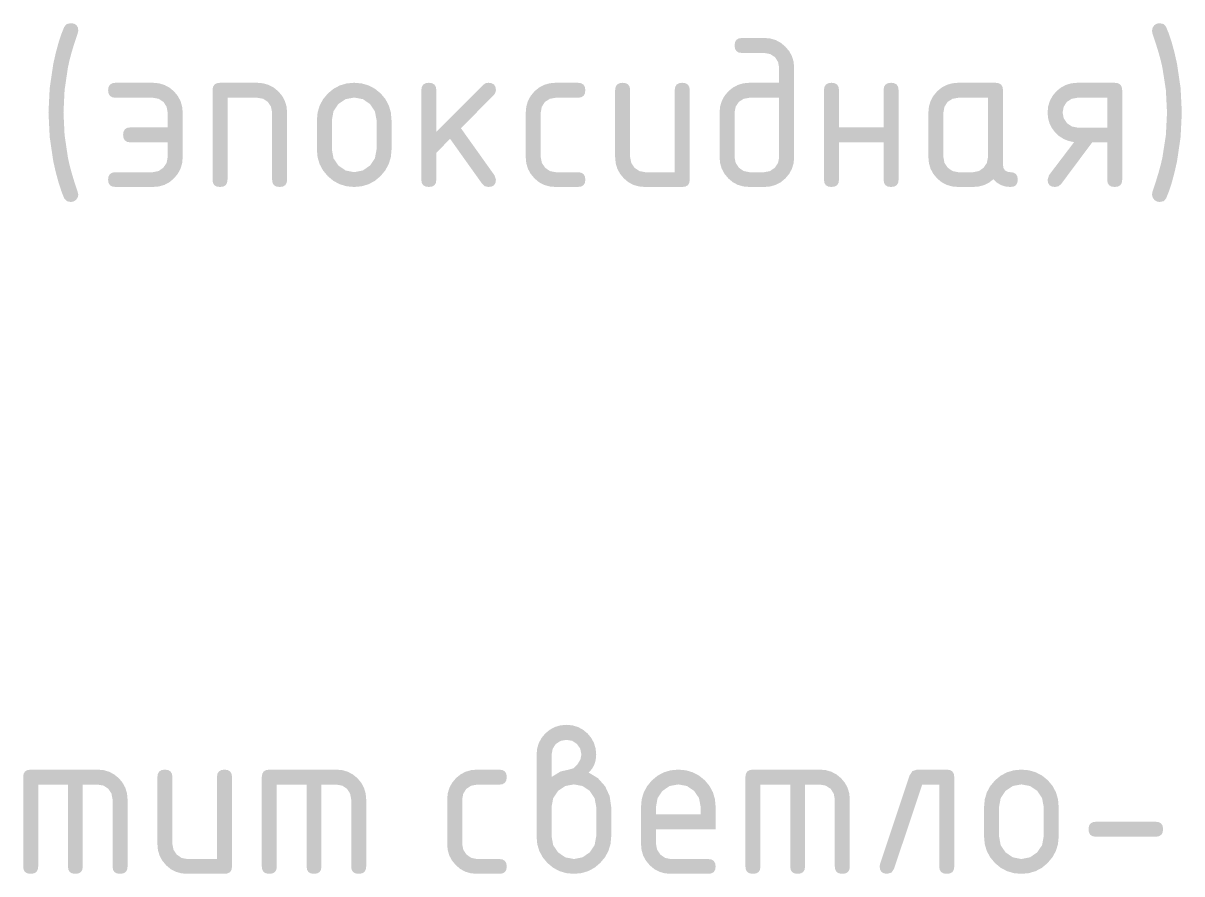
# Model space of a CAD drawing. Header units: millimetres. Extents: x 0 to 1189, y 0 to 841.
# Drawn here: x 1121.06 to 1144.61, y 732.13 to 749.41 of the extents above; entities that cross this region are included whole.
import ezdxf

# ---------------------------------------------------------------- set-up
doc = ezdxf.new("R2010")
doc.units = ezdxf.units.MM

msp = doc.modelspace()

# ---------------------------------------------------------------- hatches: boundary and pattern name
h = msp.add_hatch(color=7)
h.dxf.hatch_style = 2
h.paths.add_polyline_path([(1121.883438, 747.5926), (1121.905762, 747.135918), (1121.972734, 746.682543), (1122.004283, 746.536221), (1122.048182, 746.370624), (1122.103967, 746.185287), (1122.171172, 745.979744), (1122.184401, 745.924622), (1122.173584, 745.868605), (1122.137548, 745.818789), (1122.089385, 745.786405), (1122.031714, 745.776345), (1121.951857, 745.792675), (1121.900525, 745.844145), (1121.841054, 745.994041), (1121.783599, 746.170602), (1121.72852, 746.373415), (1121.676181, 746.602066), (1121.603627, 747.094025), (1121.578616, 747.5926), (1121.603627, 748.090967), (1121.676181, 748.583133), (1121.72852, 748.811638), (1121.783599, 749.013839), (1121.841054, 749.189065), (1121.900525, 749.336645), (1121.951857, 749.391491), (1122.031714, 749.408303), (1122.09836, 749.398794), (1122.146092, 749.370269), (1122.174807, 749.322727), (1122.184401, 749.256167), (1122.171172, 749.201046), (1122.103967, 748.997975), (1122.048182, 748.813817), (1122.004283, 748.648676), (1121.972734, 748.502656), (1121.905762, 748.049281)])
h = msp.add_hatch(color=7)
h.dxf.hatch_style = 2
h.paths.add_polyline_path([(1144.307064, 747.5926), (1144.284257, 748.049281), (1144.213908, 748.502656), (1144.182291, 748.641545), (1144.13791, 748.804309), (1144.080816, 748.990843), (1144.011061, 749.201046), (1144.002242, 749.256167), (1144.014506, 749.316043), (1144.049095, 749.36641), (1144.098911, 749.398312), (1144.154928, 749.408303), (1144.237886, 749.391491), (1144.286118, 749.336645), (1144.347216, 749.189065), (1144.404491, 749.013839), (1144.458665, 748.811638), (1144.510462, 748.583133), (1144.583016, 748.090967), (1144.608027, 747.5926), (1144.583016, 747.094025), (1144.510462, 746.602066), (1144.458665, 746.373415), (1144.404491, 746.170602), (1144.347216, 745.994041), (1144.286118, 745.844145), (1144.237886, 745.792675), (1144.154928, 745.776345), (1144.100358, 745.786405), (1144.049095, 745.818789), (1144.014506, 745.870052), (1144.002242, 745.924622), (1144.011061, 745.979744), (1144.080816, 746.192418), (1144.13791, 746.380133), (1144.182291, 746.543353), (1144.213908, 746.682543), (1144.284257, 747.135918)])
h = msp.add_hatch(color=7)
h.paths.add_polyline_path([(1136.730665, 748.502656), (1136.730665, 746.686402), (1136.719512, 746.564239), (1136.686086, 746.451584), (1136.630439, 746.348438), (1136.552623, 746.2548), (1136.459045, 746.177673), (1136.356321, 746.123542), (1136.244812, 746.091632), (1136.12488, 746.081167), (1135.820609, 746.081167), (1135.698196, 746.091632), (1135.58586, 746.123542), (1135.483963, 746.177673), (1135.392866, 746.2548), (1135.31505, 746.348438), (1135.259403, 746.451584), (1135.225977, 746.564239), (1135.214823, 746.686402), (1135.214823, 747.5926), (1135.225977, 747.714763), (1135.259403, 747.827417), (1135.31505, 747.930563), (1135.392866, 748.024201), (1135.485823, 748.099468), (1135.587514, 748.153806), (1135.698816, 748.186749), (1135.820609, 748.197834), (1136.425843, 748.197834), (1136.425843, 748.502656), (1136.40407, 748.620203), (1136.340956, 748.718732), (1136.242633, 748.781364), (1136.12488, 748.803068), (1135.667922, 748.803068), (1135.603594, 748.812585), (1135.557197, 748.841171), (1135.529093, 748.888877), (1135.519645, 748.955755), (1135.529093, 749.022314), (1135.557197, 749.069857), (1135.603594, 749.098382), (1135.667922, 749.10789), (1136.12488, 749.10789), (1136.247293, 749.096823), (1136.359628, 749.063586), (1136.461526, 749.008129), (1136.552623, 748.930399), (1136.630439, 748.838992), (1136.686086, 748.736991), (1136.719512, 748.624759)])
h.paths.add_polyline_path([(1136.425843, 746.686402), (1136.425843, 747.893012), (1135.820609, 747.893012), (1135.702855, 747.871239), (1135.604532, 747.808125), (1135.541418, 747.709871), (1135.519645, 747.5926), (1135.519645, 746.686402), (1135.54197, 746.570784), (1135.608942, 746.470877), (1135.706714, 746.403904), (1135.820609, 746.38158), (1136.12488, 746.38158), (1136.240428, 746.403904), (1136.336546, 746.470877), (1136.403519, 746.569131)])
h = msp.add_hatch(color=7)
h.dxf.hatch_style = 2
h.paths.add_polyline_path([(1124.00072, 746.987365), (1123.242799, 746.987365), (1123.17847, 746.996874), (1123.132073, 747.025399), (1123.10397, 747.072941), (1123.094522, 747.139501), (1123.10397, 747.20606), (1123.132073, 747.253602), (1123.17847, 747.282128), (1123.242799, 747.291636), (1124.00072, 747.291636), (1124.00072, 747.5926), (1123.978947, 747.709871), (1123.915833, 747.808125), (1123.81751, 747.872893), (1123.699756, 747.893012), (1122.942387, 747.893012), (1122.875509, 747.902529), (1122.827803, 747.931115), (1122.799217, 747.978821), (1122.7897, 748.045699), (1122.799217, 748.112258), (1122.827803, 748.1598), (1122.875509, 748.188326), (1122.942387, 748.197834), (1123.699756, 748.197834), (1123.822169, 748.186749), (1123.934505, 748.153806), (1124.036402, 748.099468), (1124.127499, 748.024201), (1124.205315, 747.930563), (1124.260962, 747.827417), (1124.294388, 747.714763), (1124.305542, 747.5926), (1124.305542, 746.686402), (1124.294388, 746.562378), (1124.260962, 746.44993), (1124.205315, 746.347818), (1124.127499, 746.2548), (1124.036402, 746.177673), (1123.934505, 746.123542), (1123.822169, 746.091632), (1123.699756, 746.081167), (1122.942387, 746.081167), (1122.875509, 746.089995), (1122.827803, 746.117065), (1122.799217, 746.163255), (1122.7897, 746.229444), (1122.799217, 746.296003), (1122.827803, 746.343546), (1122.875509, 746.372071), (1122.942387, 746.38158), (1123.699756, 746.38158), (1123.815305, 746.403904), (1123.911423, 746.470877), (1123.978396, 746.569131), (1124.00072, 746.686402)])
h = msp.add_hatch(color=7)
h.dxf.hatch_style = 2
h.paths.add_polyline_path([(1124.911378, 746.229444), (1124.911378, 748.049557), (1124.920895, 748.113886), (1124.94948, 748.160282), (1124.997186, 748.188386), (1125.064064, 748.197834), (1125.821434, 748.197834), (1125.941366, 748.186749), (1126.052876, 748.153806), (1126.1556, 748.099468), (1126.249177, 748.024201), (1126.326993, 747.930563), (1126.38264, 747.827417), (1126.416066, 747.714763), (1126.42722, 747.5926), (1126.42722, 746.229444), (1126.417703, 746.163255), (1126.389117, 746.117065), (1126.341411, 746.089995), (1126.274533, 746.081167), (1126.207974, 746.089995), (1126.160431, 746.117065), (1126.131906, 746.163255), (1126.122398, 746.229444), (1126.122398, 747.5926), (1126.100625, 747.709871), (1126.03751, 747.808125), (1125.939187, 747.872893), (1125.821434, 747.893012), (1125.2162, 747.893012), (1125.2162, 746.229444), (1125.206691, 746.163255), (1125.178166, 746.117065), (1125.130623, 746.089995), (1125.064064, 746.081167), (1124.997186, 746.089995), (1124.94948, 746.117065), (1124.920895, 746.163255)])
h = msp.add_hatch(color=7)
h.paths.add_polyline_path([(1127.033055, 746.834679), (1127.033055, 747.439913), (1127.046655, 747.592419), (1127.087695, 747.732677), (1127.156536, 747.86105), (1127.253541, 747.977899), (1127.370072, 748.074586), (1127.498281, 748.143264), (1127.638479, 748.184243), (1127.790976, 748.197834), (1127.943473, 748.184303), (1128.083672, 748.143746), (1128.211881, 748.076214), (1128.328411, 747.981758), (1128.425416, 747.865158), (1128.494258, 747.736467), (1128.535298, 747.59496), (1128.548897, 747.439913), (1128.548897, 746.834679), (1128.534617, 746.684722), (1128.492122, 746.545773), (1128.421928, 746.417882), (1128.324553, 746.301102), (1128.209633, 746.204416), (1128.081536, 746.135738), (1127.941553, 746.094758), (1127.790976, 746.081167), (1127.638479, 746.094758), (1127.498281, 746.135738), (1127.370072, 746.204416), (1127.253541, 746.301102), (1127.156536, 746.417882), (1127.087695, 746.545773), (1127.046655, 746.684722)])
h.paths.add_polyline_path([(1128.244075, 746.839088), (1128.244075, 747.444323), (1128.21176, 747.617887), (1128.112886, 747.766232), (1127.965987, 747.865107), (1127.790976, 747.897422), (1127.615965, 747.865107), (1127.469067, 747.766232), (1127.370192, 747.617887), (1127.337877, 747.444323), (1127.337877, 746.839088), (1127.370192, 746.662217), (1127.469067, 746.517179), (1127.615965, 746.4161), (1127.790976, 746.38158), (1127.965987, 746.4161), (1128.112886, 746.517179), (1128.21176, 746.663664)])
h = msp.add_hatch(color=7)
h.dxf.hatch_style = 2
h.paths.add_polyline_path([(1129.459555, 747.20289), (1130.412055, 748.15539), (1130.458564, 748.187774), (1130.517888, 748.197834), (1130.584766, 748.188386), (1130.632472, 748.160282), (1130.661058, 748.113886), (1130.670575, 748.049557), (1130.65831, 747.991886), (1130.623722, 747.943724), (1129.958956, 747.2751), (1130.640809, 746.31819), (1130.670575, 746.229444), (1130.661058, 746.163255), (1130.632472, 746.117065), (1130.584766, 746.089995), (1130.517888, 746.081167), (1130.44499, 746.096946), (1130.391109, 746.144557), (1129.739021, 747.059023), (1129.459555, 746.775699), (1129.459555, 746.229444), (1129.450047, 746.163255), (1129.421521, 746.117065), (1129.373979, 746.089995), (1129.30742, 746.081167), (1129.240542, 746.089995), (1129.192836, 746.117065), (1129.16425, 746.163255), (1129.154733, 746.229444), (1129.154733, 748.049557), (1129.16425, 748.113886), (1129.192836, 748.160282), (1129.240542, 748.188386), (1129.30742, 748.197834), (1129.373979, 748.188386), (1129.421521, 748.160282), (1129.450047, 748.113886), (1129.459555, 748.049557)])
h = msp.add_hatch(color=7)
h.dxf.hatch_style = 2
h.paths.add_polyline_path([(1131.581233, 747.5926), (1131.581233, 746.686402), (1131.603557, 746.570784), (1131.67053, 746.470877), (1131.768301, 746.403904), (1131.882196, 746.38158), (1132.334744, 746.38158), (1132.401622, 746.372071), (1132.449328, 746.343546), (1132.477914, 746.296003), (1132.487431, 746.229444), (1132.477914, 746.163255), (1132.449328, 746.117065), (1132.401622, 746.089995), (1132.334744, 746.081167), (1131.882196, 746.081167), (1131.759783, 746.091632), (1131.647448, 746.123542), (1131.54555, 746.177673), (1131.454453, 746.2548), (1131.376637, 746.347818), (1131.32099, 746.44993), (1131.287564, 746.562378), (1131.276411, 746.686402), (1131.276411, 747.5926), (1131.287564, 747.714763), (1131.32099, 747.827417), (1131.376637, 747.930563), (1131.454453, 748.024201), (1131.54555, 748.099468), (1131.647448, 748.153806), (1131.759783, 748.186749), (1131.882196, 748.197834), (1132.334744, 748.197834), (1132.401622, 748.188326), (1132.449328, 748.1598), (1132.477914, 748.112258), (1132.487431, 748.045699), (1132.477914, 747.978821), (1132.449328, 747.931115), (1132.401622, 747.902529), (1132.334744, 747.893012), (1131.882196, 747.893012), (1131.764443, 747.871239), (1131.66612, 747.808125), (1131.603006, 747.709871)])
h = msp.add_hatch(color=7)
h.dxf.hatch_style = 2
h.paths.add_polyline_path([(1134.608988, 748.049557), (1134.608988, 746.229444), (1134.59947, 746.163255), (1134.570885, 746.117065), (1134.523179, 746.089995), (1134.456301, 746.081167), (1133.698931, 746.081167), (1133.576518, 746.091632), (1133.464182, 746.123542), (1133.362285, 746.177673), (1133.271188, 746.2548), (1133.193372, 746.347818), (1133.137725, 746.44993), (1133.104299, 746.562378), (1133.093146, 746.686402), (1133.093146, 748.049557), (1133.102663, 748.113886), (1133.131248, 748.160282), (1133.178954, 748.188386), (1133.245832, 748.197834), (1133.312391, 748.188386), (1133.359934, 748.160282), (1133.388459, 748.113886), (1133.397968, 748.049557), (1133.397968, 746.686402), (1133.420292, 746.570784), (1133.487264, 746.470877), (1133.585036, 746.403904), (1133.698931, 746.38158), (1134.304166, 746.38158), (1134.304166, 748.049557), (1134.313674, 748.113886), (1134.342199, 748.160282), (1134.389742, 748.188386), (1134.456301, 748.197834), (1134.523179, 748.188386), (1134.570885, 748.160282), (1134.59947, 748.113886)])
h = msp.add_hatch(color=7)
h.dxf.hatch_style = 2
h.paths.add_polyline_path([(1137.641323, 746.987365), (1137.641323, 746.229444), (1137.631815, 746.163255), (1137.603289, 746.117065), (1137.555747, 746.089995), (1137.489188, 746.081167), (1137.42231, 746.089995), (1137.374604, 746.117065), (1137.346018, 746.163255), (1137.336501, 746.229444), (1137.336501, 748.049557), (1137.346018, 748.113886), (1137.374604, 748.160282), (1137.42231, 748.188386), (1137.489188, 748.197834), (1137.555747, 748.188386), (1137.603289, 748.160282), (1137.631815, 748.113886), (1137.641323, 748.049557), (1137.641323, 747.291636), (1138.547521, 747.291636), (1138.547521, 748.049557), (1138.557029, 748.113886), (1138.585555, 748.160282), (1138.633097, 748.188386), (1138.699656, 748.197834), (1138.766534, 748.188386), (1138.81424, 748.160282), (1138.842826, 748.113886), (1138.852343, 748.049557), (1138.852343, 746.229444), (1138.842826, 746.163255), (1138.81424, 746.117065), (1138.766534, 746.089995), (1138.699656, 746.081167), (1138.633097, 746.089995), (1138.585555, 746.117065), (1138.557029, 746.163255), (1138.547521, 746.229444), (1138.547521, 746.987365)])
h = msp.add_hatch(color=7)
h.paths.add_polyline_path([(1140.669199, 747.893012), (1140.063964, 747.893012), (1139.946211, 747.871239), (1139.847888, 747.808125), (1139.784774, 747.709871), (1139.763001, 747.5926), (1139.763001, 746.686402), (1139.785325, 746.570784), (1139.852298, 746.470877), (1139.950069, 746.403904), (1140.063964, 746.38158), (1140.368235, 746.38158), (1140.483784, 746.403904), (1140.579902, 746.470877), (1140.646874, 746.569131), (1140.669199, 746.686402)])
h.paths.add_polyline_path([(1141.274433, 746.229444), (1141.264985, 746.163255), (1141.236881, 746.117065), (1141.190485, 746.089995), (1141.126156, 746.081167), (1141.023759, 746.090745), (1140.932059, 746.119752), (1140.850592, 746.168604), (1140.778891, 746.237712), (1140.689223, 746.168604), (1140.591133, 746.119752), (1140.484257, 746.090745), (1140.368235, 746.081167), (1140.063964, 746.081167), (1139.941551, 746.091632), (1139.829215, 746.123542), (1139.727318, 746.177673), (1139.636221, 746.2548), (1139.558405, 746.347818), (1139.502758, 746.44993), (1139.469332, 746.562378), (1139.458179, 746.686402), (1139.458179, 747.5926), (1139.469332, 747.714763), (1139.502758, 747.827417), (1139.558405, 747.930563), (1139.636221, 748.024201), (1139.727318, 748.099468), (1139.829215, 748.153806), (1139.941551, 748.186749), (1140.063964, 748.197834), (1140.821334, 748.197834), (1140.888212, 748.188386), (1140.935918, 748.160282), (1140.964504, 748.113886), (1140.974021, 748.049557), (1140.974021, 746.534266), (1140.983529, 746.467388), (1141.012055, 746.419682), (1141.059597, 746.391097), (1141.126156, 746.38158), (1141.190485, 746.372071), (1141.236881, 746.343546), (1141.264985, 746.296003)])
h = msp.add_hatch(color=7)
h.paths.add_polyline_path([(1142.41855, 746.991224), (1142.308195, 747.015339), (1142.206677, 747.055992), (1142.11477, 747.114007), (1142.033251, 747.190212), (1141.966373, 747.27944), (1141.918667, 747.375696), (1141.890081, 747.479807), (1141.880564, 747.5926), (1141.891717, 747.714763), (1141.925144, 747.827417), (1141.98079, 747.930563), (1142.058607, 748.024201), (1142.149703, 748.099468), (1142.251601, 748.153806), (1142.363937, 748.186749), (1142.48635, 748.197834), (1143.243719, 748.197834), (1143.310597, 748.188386), (1143.358303, 748.160282), (1143.386889, 748.113886), (1143.396406, 748.049557), (1143.396406, 746.229444), (1143.386889, 746.163255), (1143.358303, 746.117065), (1143.310597, 746.089995), (1143.243719, 746.081167), (1143.17716, 746.089995), (1143.129618, 746.117065), (1143.101092, 746.163255), (1143.091584, 746.229444), (1143.091584, 746.987365), (1142.786762, 746.987365), (1142.15562, 746.140699), (1142.100843, 746.095017), (1142.033251, 746.081167), (1141.966373, 746.089995), (1141.918667, 746.117065), (1141.890081, 746.163255), (1141.880564, 746.229444), (1141.91033, 746.3226)])
h.paths.add_polyline_path([(1142.185386, 747.5926), (1142.20771, 747.4765), (1142.274683, 747.376523), (1142.372455, 747.310033), (1142.48635, 747.287778), (1143.091584, 747.287778), (1143.091584, 747.893012), (1142.48635, 747.893012), (1142.368596, 747.871239), (1142.270273, 747.808125), (1142.207159, 747.709871)])
h = msp.add_hatch(color=7)
h.paths.add_polyline_path([(1131.80172, 734.096697), (1131.985619, 734.207422), (1132.153395, 734.244973), (1132.244759, 734.272465), (1132.327028, 734.350807), (1132.387455, 734.450301), (1132.406954, 734.549795), (1132.384905, 734.667342), (1132.318208, 734.765872), (1132.219954, 734.830157), (1132.102683, 734.850208), (1131.98493, 734.828504), (1131.886607, 734.765872), (1131.823493, 734.667342), (1131.80172, 734.549795)])
h.paths.add_polyline_path([(1132.555231, 734.185442), (1132.743195, 734.07141), (1132.889819, 733.906527), (1132.981458, 733.70685), (1133.01274, 733.491462), (1133.01274, 732.881818), (1132.99846, 732.731242), (1132.955964, 732.591259), (1132.885771, 732.463161), (1132.788395, 732.348242), (1132.673475, 732.251555), (1132.545378, 732.182877), (1132.405395, 732.141898), (1132.254819, 732.128307), (1132.102321, 732.141898), (1131.962123, 732.182877), (1131.833914, 732.251555), (1131.717384, 732.348242), (1131.620378, 732.465022), (1131.551537, 732.592912), (1131.510497, 732.731862), (1131.496898, 732.881818), (1131.496898, 734.549795), (1131.508051, 734.671959), (1131.541477, 734.784613), (1131.597124, 734.887759), (1131.67494, 734.981397), (1131.767897, 735.056896), (1131.869588, 735.111208), (1131.98089, 735.144023), (1132.102683, 735.15503), (1132.224846, 735.143962), (1132.337501, 735.110726), (1132.440647, 735.055268), (1132.534285, 734.977539), (1132.609551, 734.886132), (1132.663889, 734.784131), (1132.696833, 734.671898), (1132.707917, 734.549795), (1132.6984, 734.441008), (1132.669815, 734.343848), (1132.622109, 734.258573)])
h.paths.add_polyline_path([(1132.707917, 732.886228), (1132.707917, 733.491462), (1132.675602, 733.665026), (1132.576728, 733.813372), (1132.429829, 733.912246), (1132.254819, 733.944561), (1132.079808, 733.912246), (1131.932909, 733.813372), (1131.834035, 733.665026), (1131.80172, 733.491462), (1131.80172, 732.886228), (1131.834035, 732.709357), (1131.932909, 732.564318), (1132.079808, 732.463239), (1132.254819, 732.428719), (1132.429829, 732.463239), (1132.576728, 732.564318), (1132.675602, 732.710803)])
h = msp.add_hatch(color=7)
h.dxf.hatch_style = 2
h.paths.add_polyline_path([(1121.216866, 734.244973), (1122.580021, 734.244973), (1122.701496, 734.233889), (1122.812634, 734.200945), (1122.914265, 734.146607), (1123.007213, 734.071341), (1123.085029, 733.977703), (1123.140676, 733.874557), (1123.174102, 733.761902), (1123.185256, 733.639739), (1123.185256, 732.276584), (1123.175739, 732.210395), (1123.147153, 732.164205), (1123.099447, 732.137135), (1123.032569, 732.128307), (1122.96601, 732.137135), (1122.918468, 732.164205), (1122.889942, 732.210395), (1122.880434, 732.276584), (1122.880434, 733.639739), (1122.858661, 733.75701), (1122.795547, 733.855264), (1122.697292, 733.920032), (1122.580021, 733.940151), (1122.275199, 733.940151), (1122.275199, 732.276584), (1122.265682, 732.210395), (1122.237097, 732.164205), (1122.189391, 732.137135), (1122.122513, 732.128307), (1122.058417, 732.137135), (1122.011994, 732.164205), (1121.983762, 732.210395), (1121.974236, 732.276584), (1121.974236, 733.940151), (1121.369001, 733.940151), (1121.369001, 732.276584), (1121.359493, 732.210395), (1121.330968, 732.164205), (1121.283425, 732.137135), (1121.216866, 732.128307), (1121.149988, 732.137135), (1121.102282, 732.164205), (1121.073697, 732.210395), (1121.064179, 732.276584), (1121.064179, 734.096697), (1121.073697, 734.161025), (1121.102282, 734.207422), (1121.149988, 734.235525)])
h = msp.add_hatch(color=7)
h.dxf.hatch_style = 2
h.paths.add_polyline_path([(1125.307495, 734.096697), (1125.307495, 732.276584), (1125.297977, 732.210395), (1125.269392, 732.164205), (1125.221686, 732.137135), (1125.154808, 732.128307), (1124.397438, 732.128307), (1124.275025, 732.138771), (1124.162689, 732.170681), (1124.060792, 732.224812), (1123.969695, 732.30194), (1123.891879, 732.394957), (1123.836232, 732.49707), (1123.802806, 732.609518), (1123.791653, 732.733541), (1123.791653, 734.096697), (1123.80117, 734.161025), (1123.829755, 734.207422), (1123.877461, 734.235525), (1123.944339, 734.244973), (1124.010898, 734.235525), (1124.058441, 734.207422), (1124.086966, 734.161025), (1124.096475, 734.096697), (1124.096475, 732.733541), (1124.118799, 732.617924), (1124.185771, 732.518016), (1124.283543, 732.451043), (1124.397438, 732.428719), (1125.002673, 732.428719), (1125.002673, 734.096697), (1125.012181, 734.161025), (1125.040706, 734.207422), (1125.088249, 734.235525), (1125.154808, 734.244973), (1125.221686, 734.235525), (1125.269392, 734.207422), (1125.297977, 734.161025)])
h = msp.add_hatch(color=7)
h.dxf.hatch_style = 2
h.paths.add_polyline_path([(1126.066162, 734.244973), (1127.429317, 734.244973), (1127.550791, 734.233889), (1127.66193, 734.200945), (1127.76356, 734.146607), (1127.856509, 734.071341), (1127.934325, 733.977703), (1127.989972, 733.874557), (1128.023398, 733.761902), (1128.034552, 733.639739), (1128.034552, 732.276584), (1128.025034, 732.210395), (1127.996449, 732.164205), (1127.948743, 732.137135), (1127.881865, 732.128307), (1127.815306, 732.137135), (1127.767763, 732.164205), (1127.739238, 732.210395), (1127.72973, 732.276584), (1127.72973, 733.639739), (1127.707957, 733.75701), (1127.644842, 733.855264), (1127.546588, 733.920032), (1127.429317, 733.940151), (1127.124495, 733.940151), (1127.124495, 732.276584), (1127.114978, 732.210395), (1127.086392, 732.164205), (1127.038686, 732.137135), (1126.971809, 732.128307), (1126.907713, 732.137135), (1126.86129, 732.164205), (1126.833057, 732.210395), (1126.823532, 732.276584), (1126.823532, 733.940151), (1126.218297, 733.940151), (1126.218297, 732.276584), (1126.208789, 732.210395), (1126.180263, 732.164205), (1126.132721, 732.137135), (1126.066162, 732.128307), (1125.999284, 732.137135), (1125.951578, 732.164205), (1125.922992, 732.210395), (1125.913475, 732.276584), (1125.913475, 734.096697), (1125.922992, 734.161025), (1125.951578, 734.207422), (1125.999284, 734.235525)])
h = msp.add_hatch(color=7)
h.dxf.hatch_style = 2
h.paths.add_polyline_path([(1129.98484, 733.639739), (1129.98484, 732.733541), (1130.007164, 732.617924), (1130.074137, 732.518016), (1130.171909, 732.451043), (1130.285803, 732.428719), (1130.738351, 732.428719), (1130.805229, 732.419211), (1130.852935, 732.390685), (1130.881521, 732.343143), (1130.891038, 732.276584), (1130.881521, 732.210395), (1130.852935, 732.164205), (1130.805229, 732.137135), (1130.738351, 732.128307), (1130.285803, 732.128307), (1130.163391, 732.138771), (1130.051055, 732.170681), (1129.949157, 732.224812), (1129.85806, 732.30194), (1129.780244, 732.394957), (1129.724597, 732.49707), (1129.691171, 732.609518), (1129.680018, 732.733541), (1129.680018, 733.639739), (1129.691171, 733.761902), (1129.724597, 733.874557), (1129.780244, 733.977703), (1129.85806, 734.071341), (1129.949157, 734.146607), (1130.051055, 734.200945), (1130.163391, 734.233889), (1130.285803, 734.244973), (1130.738351, 734.244973), (1130.805229, 734.235465), (1130.852935, 734.20694), (1130.881521, 734.159397), (1130.891038, 734.092838), (1130.881521, 734.02596), (1130.852935, 733.978254), (1130.805229, 733.949668), (1130.738351, 733.940151), (1130.285803, 733.940151), (1130.16805, 733.918378), (1130.069727, 733.855264), (1130.006613, 733.75701)])
h = msp.add_hatch(color=7)
h.paths.add_polyline_path([(1134.376641, 733.944561), (1134.20163, 733.912246), (1134.054731, 733.813372), (1133.955857, 733.666473), (1133.923542, 733.491462), (1133.923542, 733.338776), (1134.82974, 733.338776), (1134.82974, 733.491462), (1134.797425, 733.666473), (1134.698551, 733.813372), (1134.551652, 733.912246)])
h.paths.add_polyline_path([(1133.923542, 733.034505), (1133.923542, 732.733541), (1133.945866, 732.617924), (1134.012839, 732.518016), (1134.110611, 732.451043), (1134.224506, 732.428719), (1134.981876, 732.428719), (1135.048753, 732.419211), (1135.096459, 732.390685), (1135.125045, 732.343143), (1135.134562, 732.276584), (1135.125045, 732.210395), (1135.096459, 732.164205), (1135.048753, 732.137135), (1134.981876, 732.128307), (1134.224506, 732.128307), (1134.102093, 732.138771), (1133.989757, 732.170681), (1133.88786, 732.224812), (1133.796763, 732.30194), (1133.718947, 732.394957), (1133.6633, 732.49707), (1133.629874, 732.609518), (1133.61872, 732.733541), (1133.61872, 733.487052), (1133.63232, 733.639558), (1133.673359, 733.779817), (1133.742201, 733.908189), (1133.839206, 734.025039), (1133.955737, 734.121725), (1134.083946, 734.190403), (1134.224144, 734.231383), (1134.376641, 734.244973), (1134.529138, 734.231443), (1134.669336, 734.190885), (1134.797546, 734.123353), (1134.914076, 734.028897), (1135.011081, 733.912367), (1135.079923, 733.784157), (1135.120963, 733.643959), (1135.134562, 733.491462), (1135.134562, 733.034505)])
h = msp.add_hatch(color=7)
h.dxf.hatch_style = 2
h.paths.add_polyline_path([(1135.893229, 734.244973), (1137.256385, 734.244973), (1137.377859, 734.233889), (1137.488998, 734.200945), (1137.590628, 734.146607), (1137.683577, 734.071341), (1137.761393, 733.977703), (1137.81704, 733.874557), (1137.850466, 733.761902), (1137.861619, 733.639739), (1137.861619, 732.276584), (1137.852102, 732.210395), (1137.823516, 732.164205), (1137.77581, 732.137135), (1137.708933, 732.128307), (1137.642373, 732.137135), (1137.594831, 732.164205), (1137.566306, 732.210395), (1137.556797, 732.276584), (1137.556797, 733.639739), (1137.535024, 733.75701), (1137.47191, 733.855264), (1137.373656, 733.920032), (1137.256385, 733.940151), (1136.951563, 733.940151), (1136.951563, 732.276584), (1136.942046, 732.210395), (1136.91346, 732.164205), (1136.865754, 732.137135), (1136.798876, 732.128307), (1136.73478, 732.137135), (1136.688357, 732.164205), (1136.660125, 732.210395), (1136.650599, 732.276584), (1136.650599, 733.940151), (1136.045365, 733.940151), (1136.045365, 732.276584), (1136.035856, 732.210395), (1136.007331, 732.164205), (1135.959789, 732.137135), (1135.893229, 732.128307), (1135.826352, 732.137135), (1135.778646, 732.164205), (1135.75006, 732.210395), (1135.740543, 732.276584), (1135.740543, 734.096697), (1135.75006, 734.161025), (1135.778646, 734.207422), (1135.826352, 734.235525)])
h = msp.add_hatch(color=7)
h.dxf.hatch_style = 2
h.paths.add_polyline_path([(1139.225937, 734.244973), (1139.831171, 734.244973), (1139.898049, 734.235525), (1139.945755, 734.207422), (1139.974341, 734.161025), (1139.983858, 734.096697), (1139.983858, 732.276584), (1139.974341, 732.210395), (1139.945755, 732.164205), (1139.898049, 732.137135), (1139.831171, 732.128307), (1139.764612, 732.137135), (1139.71707, 732.164205), (1139.688544, 732.210395), (1139.679036, 732.276584), (1139.679036, 733.940151), (1139.33177, 733.940151), (1138.76016, 732.22973), (1138.709448, 732.153594), (1138.620703, 732.128307), (1138.553825, 732.137815), (1138.506119, 732.166341), (1138.477533, 732.213883), (1138.468016, 732.280442), (1138.476835, 732.327295), (1139.073801, 734.122052), (1139.133746, 734.215346)])
h = msp.add_hatch(color=7)
h.paths.add_polyline_path([(1140.589839, 732.881818), (1140.589839, 733.487052), (1140.603438, 733.639558), (1140.644478, 733.779817), (1140.713319, 733.908189), (1140.810325, 734.025039), (1140.926855, 734.121725), (1141.055064, 734.190403), (1141.195262, 734.231383), (1141.34776, 734.244973), (1141.500257, 734.231443), (1141.640455, 734.190885), (1141.768664, 734.123353), (1141.885194, 734.028897), (1141.9822, 733.912298), (1142.051041, 733.783606), (1142.092081, 733.642099), (1142.105681, 733.487052), (1142.105681, 732.881818), (1142.091401, 732.731862), (1142.048905, 732.592912), (1141.978712, 732.465022), (1141.881336, 732.348242), (1141.766416, 732.251555), (1141.638319, 732.182877), (1141.498336, 732.141898), (1141.34776, 732.128307), (1141.195262, 732.141898), (1141.055064, 732.182877), (1140.926855, 732.251555), (1140.810325, 732.348242), (1140.713319, 732.465022), (1140.644478, 732.592912), (1140.603438, 732.731862)])
h.paths.add_polyline_path([(1141.800859, 732.886228), (1141.800859, 733.491462), (1141.768544, 733.665026), (1141.669669, 733.813372), (1141.52277, 733.912246), (1141.34776, 733.944561), (1141.172749, 733.912246), (1141.02585, 733.813372), (1140.926976, 733.665026), (1140.894661, 733.491462), (1140.894661, 732.886228), (1140.926976, 732.709357), (1141.02585, 732.564318), (1141.172749, 732.463239), (1141.34776, 732.428719), (1141.52277, 732.463239), (1141.669669, 732.564318), (1141.768544, 732.710803)])
h = msp.add_hatch(color=7)
h.dxf.hatch_style = 2
h.paths.add_polyline_path([(1144.074817, 732.881818), (1142.864348, 732.881818), (1142.79747, 732.891335), (1142.749764, 732.919921), (1142.721178, 732.967627), (1142.711661, 733.034505), (1142.721178, 733.101064), (1142.749764, 733.148606), (1142.79747, 733.177132), (1142.864348, 733.18664), (1144.074817, 733.18664), (1144.141694, 733.177132), (1144.1894, 733.148606), (1144.217986, 733.101064), (1144.227503, 733.034505), (1144.217986, 732.967627), (1144.1894, 732.919921), (1144.141694, 732.891335)])

doc.saveas('drawing.dxf')
